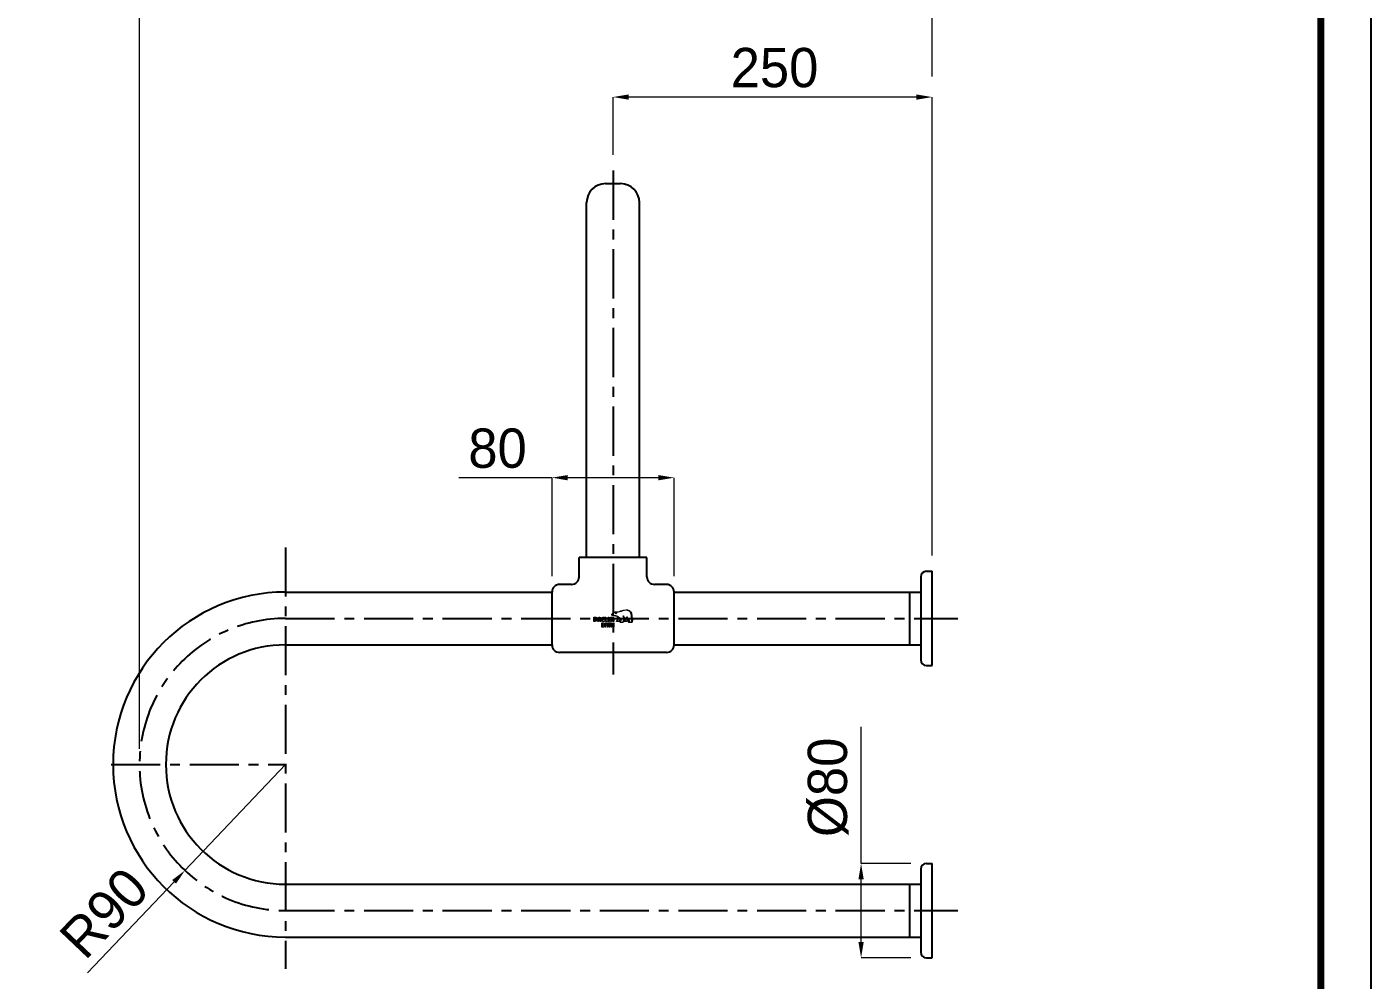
# Model space of a CAD drawing. Extents: x 0 to 790, y 0 to 579.
# Drawn here: x 447.8 to 789.9, y 194.7 to 437.1 of the extents above; entities that cross this region are included whole.
import ezdxf

# ---------------------------------------------------------------- set-up
doc = ezdxf.new("R2010")
doc.units = 0
doc.header["$LTSCALE"] = 10
doc.header["$MEASUREMENT"] = 0
doc.header["$PDMODE"] = 3
doc.header["$PDSIZE"] = -10
doc.linetypes.add('CENTER', pattern=[2, 1.25, -0.25, 0.25, -0.25])
doc.layers.get('0').update_dxf_attribs({"linetype": 'CONTINUOUS'})
doc.layers.get('DEFPOINTS').update_dxf_attribs({"linetype": 'CONTINUOUS'})
doc.layers.add('1', color=7, linetype='CONTINUOUS')
doc.layers.add('Layer 1', color=7, linetype='CONTINUOUS')
doc.styles.add('Daelim Dimension', font='')
doc.styles.get('Daelim Dimension').set_extended_font_data('나눔고딕')
doc.dimstyles.new('DEFAULT', dxfattribs={"dimscale": 2, "dimtxt": 2, "dimasz": 2, "dimexe": 0, "dimexo": 2, "dimgap": 1, "dimtad": 1, "dimdec": 0, "dimzin": 9, "dimdsep": 46, "dimtxsty": 'Daelim Dimension', "dimcen": 0.5, "dimclrd": 5, "dimclre": 5, "dimclrt": 256, "dimadec": 1, "dimazin": 0, "dimtfac": 1, "dimtdec": 0, "dimtix": 1, "dimtmove": 0, "dimatfit": 3, "dimfxl": 1, "dimtolj": 1, "dimtzin": 1, "dimlwd": 9, "dimlwe": 9, "dimarcsym": 0})

# ---------------------------------------------------------------- blocks, each defined once
blk = doc.blocks.new('*D3')
at = {"color": 5, "lineweight": 9, "transparency": 16777216}
for p, q in [((596.96, 404.6), (596.96, 419.3)), ((674.17, 419.3), (600.96, 419.3)), ((678.17, 302.7), (678.17, 419.3))]:
    blk.add_line(p, q, dxfattribs=at)
at = {"color": 5, "transparency": 16777216}
for points in [[(600.96, 419.97), (600.96, 418.63), (596.96, 419.3)], [(674.17, 419.97), (674.17, 418.63), (678.17, 419.3)]]:
    blk.add_solid(points, dxfattribs=at)
at = {"layer": 'DEFPOINTS', "color": 0, "transparency": 16777216}
for p in [(596.96, 419.3), (596.96, 400.6), (678.17, 298.7)]:
    blk.add_point(p, dxfattribs=at)
at = {"color": 7, "transparency": 16777216, "insert": (638.06, 426.74), "char_height": 10, "attachment_point": 5, "style": 'Daelim Dimension'}
blk.add_mtext('\\A1;250', dxfattribs=at)
blk = doc.blocks.new('*D4')
at = {"color": 5, "lineweight": 9, "transparency": 16777216}
for p, q in [((476.45, 253.55), (476.45, 444.74)), ((480.45, 444.74), (674.17, 444.74)), ((678.17, 424.55), (678.17, 444.74))]:
    blk.add_line(p, q, dxfattribs=at)
at = {"color": 5, "transparency": 16777216}
for points in [[(480.45, 445.4), (480.45, 444.07), (476.45, 444.74)], [(674.17, 445.4), (674.17, 444.07), (678.17, 444.74)]]:
    blk.add_solid(points, dxfattribs=at)
at = {"layer": 'DEFPOINTS', "color": 0, "transparency": 16777216}
for p in [(678.17, 444.74), (678.17, 420.55), (476.45, 249.55)]:
    blk.add_point(p, dxfattribs=at)
at = {"color": 7, "transparency": 16777216, "insert": (580.1, 452.17), "char_height": 10, "attachment_point": 5, "style": 'Daelim Dimension'}
blk.add_mtext('\\A1;550', dxfattribs=at)
blk = doc.blocks.new('*D5')
at = {"color": 5, "lineweight": 9, "transparency": 16777216}
for p, q in [((513.6, 249.55), (488.02, 222.61)), ((463.24, 196.53), (485.26, 219.71))]:
    blk.add_line(p, q, dxfattribs=at)
at = {"color": 5, "transparency": 16777216}
blk.add_solid([(484.78, 220.17), (485.75, 219.25), (488.02, 222.61)], dxfattribs=at)
at = {"layer": 'DEFPOINTS', "color": 0, "transparency": 16777216}
for p in [(513.6, 249.55), (488.02, 222.61)]:
    blk.add_point(p, dxfattribs=at)
at = {"color": 7, "transparency": 16777216, "insert": (467.48, 211.79), "char_height": 10, "attachment_point": 5, "rotation": 46.4719, "style": 'Daelim Dimension'}
blk.add_mtext('\\A1;R90', dxfattribs=at)
blk = doc.blocks.new('*D6')
at = {"color": 5, "lineweight": 9, "transparency": 16777216}
for p, q in [((660.09, 224.39), (660.09, 259.1)), ((672.73, 224.39), (660.09, 224.39)), ((660.09, 204.39), (660.09, 220.39)), ((672.73, 200.39), (660.09, 200.39))]:
    blk.add_line(p, q, dxfattribs=at)
at = {"color": 5, "transparency": 16777216}
for points in [[(659.42, 220.39), (660.75, 220.39), (660.09, 224.39)], [(659.42, 204.39), (660.75, 204.39), (660.09, 200.39)]]:
    blk.add_solid(points, dxfattribs=at)
at = {"layer": 'DEFPOINTS', "color": 0, "transparency": 16777216}
for p in [(676.73, 224.39), (660.09, 200.39), (676.73, 200.39)]:
    blk.add_point(p, dxfattribs=at)
at = {"color": 7, "transparency": 16777216, "insert": (651.7, 243.75), "char_height": 10, "attachment_point": 5, "rotation": 90, "style": 'Daelim Dimension'}
blk.add_mtext('\\A1;%%C80', dxfattribs=at)
blk = doc.blocks.new('*D0')
at = {"color": 5, "lineweight": 9, "transparency": 16777216}
for p, q in [((581.43, 322.5), (557.71, 322.5)), ((581.43, 297.42), (581.43, 322.5)), ((608.5, 322.5), (585.43, 322.5)), ((612.5, 297.42), (612.5, 322.5))]:
    blk.add_line(p, q, dxfattribs=at)
at = {"color": 5, "transparency": 16777216}
for points in [[(585.43, 323.17), (585.43, 321.83), (581.43, 322.5)], [(608.5, 323.17), (608.5, 321.83), (612.5, 322.5)]]:
    blk.add_solid(points, dxfattribs=at)
at = {"layer": 'DEFPOINTS', "color": 0, "transparency": 16777216}
for p in [(581.43, 322.5), (581.43, 293.42), (612.5, 293.42)]:
    blk.add_point(p, dxfattribs=at)
at = {"color": 7, "transparency": 16777216, "insert": (567.57, 329.94), "char_height": 10, "attachment_point": 5, "style": 'Daelim Dimension'}
blk.add_mtext('\\A1;80', dxfattribs=at)

msp = doc.modelspace()

# ---------------------------------------------------------------- linework, layer by layer
at = {"color": 1, "linetype": 'CENTER'}
for p, q in [((596.96, 400.6), (596.96, 272.48)), ((513.6, 304.75), (513.6, 197.58)), ((513.6, 286.7), (684.7, 286.7)), ((469.23, 249.55), (513.6, 249.55)), ((513.6, 212.39), (684.7, 212.39))]:
    msp.add_line(p, q, dxfattribs=at)
for p, q in [((595.04, 397.28), (598.88, 397.28)), ((590.24, 302.23), (590.24, 392.48)), ((603.68, 302.23), (603.68, 392.48)), ((588.32, 297.26), (588.32, 302.23)), ((605.6, 302.23), (588.32, 302.23)), ((605.6, 297.26), (605.6, 302.23)), ((676.73, 298.7), (678.17, 298.7)), ((586.4, 295.34), (583.35, 295.34)), ((610.58, 295.34), (607.52, 295.34)), ((675.29, 297.26), (675.29, 294.86)), ((513.6, 293.42), (581.43, 293.42)), ((581.43, 279.98), (581.43, 293.42)), ((612.5, 293.42), (675.29, 293.42)), ((612.5, 279.98), (612.5, 293.42)), ((672.41, 293.42), (672.41, 279.98)), ((513.6, 279.98), (581.43, 279.98)), ((610.58, 278.06), (583.35, 278.06)), ((612.5, 279.98), (675.29, 279.98)), ((675.29, 278.54), (675.29, 276.14)), ((676.73, 274.7), (678.17, 274.7)), ((675.29, 222.95), (675.29, 220.55)), ((676.73, 224.39), (678.17, 224.39)), ((513.6, 219.11), (675.29, 219.11)), ((672.41, 219.11), (672.41, 205.67)), ((513.6, 205.67), (675.29, 205.67)), ((675.29, 204.23), (675.29, 201.83)), ((676.73, 200.39), (678.17, 200.39))]:
    msp.add_line(p, q)
at = {"linetype": 'ByBlock'}
for p, q in [((675.29, 294.86), (675.29, 278.54)), ((675.29, 220.55), (675.29, 204.23))]:
    msp.add_line(p, q, dxfattribs=at)
at = {"ltscale": 0.5}
msp.add_lwpolyline([(0, 0), (789.88, 0), (789.88, 578.76), (0, 578.76)], close=True, dxfattribs=at)
at = {"color": 5, "linetype": 'ByBlock', "lineweight": 200, "const_width": 1.82}
msp.add_lwpolyline([(12.7, 24.78), (777.1, 24.78), (777.1, 565.32), (12.7, 565.32)], close=True, dxfattribs=at)
for centre, radius, start, end in [((595.04, 392.48), 4.8, 90, 180), ((598.88, 392.48), 4.8, 0, 90), ((676.73, 297.26), 1.44, 90, 180), ((583.35, 293.42), 1.92, 90, 180), ((586.4, 297.26), 1.92, 270, 0), ((607.52, 297.26), 1.92, 180, 270), ((610.58, 293.42), 1.92, 0, 90), ((513.6, 249.55), 43.87, 90, 270), ((513.6, 249.55), 30.43, 90, 270), ((583.35, 279.98), 1.92, 180, 270), ((610.58, 279.98), 1.92, 270, 0), ((676.73, 276.14), 1.44, 180, 270), ((676.73, 222.95), 1.44, 90, 180), ((676.73, 201.83), 1.44, 180, 270)]:
    msp.add_arc(centre, radius, start, end)
at = {"color": 1, "linetype": 'CENTER'}
msp.add_arc((513.6, 249.55), 37.15, 90, 270, dxfattribs=at)
at = {"layer": '1'}
for p, q in [((678.17, 274.7), (678.17, 298.7)), ((678.17, 200.39), (678.17, 224.39))]:
    msp.add_line(p, q, dxfattribs=at)
at = {"layer": 'Layer 1', "color": 5, "lineweight": 18}
for points, knots in [([(601.88, 286.17), (601.88, 286.17), (601.8, 286.86), (601.8, 286.86), (601.77, 287.06), (601.76, 287.17), (601.76, 287.27), (601.76, 287.27), (601.74, 287.55), (601.74, 287.55), (601.7, 287.92), (601.58, 288.22), (601.38, 288.44), (600.96, 288.92), (600.29, 288.92), (599.81, 288.84), (599.52, 288.79), (599.23, 288.7), (598.96, 288.6), (598.73, 288.53), (598.49, 288.44), (598.25, 288.39), (598.09, 288.36), (597.88, 288.36), (597.7, 288.36), (597.7, 288.36), (597.53, 288.35), (597.53, 288.35), (597.18, 288.35), (596.95, 288.23), (596.83, 288), (596.83, 288), (596.82, 287.99), (596.82, 287.99), (596.81, 287.96), (596.78, 287.93), (596.75, 287.9), (596.72, 287.87), (596.69, 287.84), (596.66, 287.8), (596.62, 287.72), (596.62, 287.64), (596.65, 287.57), (596.73, 287.43), (596.93, 287.36), (597.06, 287.35), (597.06, 287.35), (597.24, 287.34), (597.24, 287.34), (597.44, 287.33), (597.68, 287.31), (597.83, 287.29), (597.92, 287.27), (598.01, 287.24), (598.09, 287.2), (598.09, 287.2), (598.17, 286.93), (598.15, 286.63), (598.14, 286.36), (598.02, 286.27), (597.94, 286.2), (597.94, 286.2), (597.85, 286.13), (597.85, 286.05), (597.84, 286.01), (597.85, 285.97), (597.88, 285.94), (597.91, 285.91), (597.95, 285.9), (598.01, 285.9), (598.01, 285.9), (598.38, 285.9), (598.38, 285.9), (598.68, 285.9), (598.81, 286.26), (598.85, 286.5), (598.94, 286.33), (598.93, 286.13), (598.82, 286), (598.82, 286), (598.72, 285.91), (598.73, 285.82), (598.74, 285.72), (598.82, 285.69), (598.88, 285.69), (598.88, 285.69), (599.41, 285.69), (599.41, 285.69), (599.51, 285.69), (599.58, 285.73), (599.63, 285.81), (599.84, 286.17), (599.86, 286.52), (599.81, 286.79), (599.87, 286.78), (599.98, 286.76), (600.12, 286.75), (600.12, 286.71), (600.14, 286.63), (600.14, 286.62), (600.14, 286.59), (600.14, 286.56), (600.14, 286.54), (600.14, 286.33), (600.05, 286.24), (600, 286.19), (600, 286.19), (599.93, 286.12), (599.92, 286.06), (599.92, 286.06), (599.9, 286), (599.96, 285.95), (599.99, 285.92), (600.03, 285.9), (600.1, 285.9), (600.1, 285.9), (600.51, 285.9), (600.51, 285.9), (600.77, 285.9), (600.85, 286.22), (600.88, 286.39), (600.93, 286.33), (600.98, 286.26), (601.01, 286.19), (601.03, 286.15), (601.04, 286.1), (601.02, 286.05), (600.99, 285.96), (600.88, 285.9), (600.91, 285.79), (600.92, 285.71), (600.99, 285.69), (601.06, 285.69), (601.06, 285.69), (601.59, 285.69), (601.59, 285.69), (601.59, 285.69), (601.7, 285.69), (601.79, 285.78), (601.86, 285.86), (601.89, 285.99), (601.88, 286.17)], [0, 0, 0, 0, 1, 1, 1, 2, 2, 2, 3, 3, 3, 4, 4, 4, 5, 5, 5, 6, 6, 6, 7, 7, 7, 8, 8, 8, 9, 9, 9, 10, 10, 10, 11, 11, 11, 12, 12, 12, 13, 13, 13, 14, 14, 14, 15, 15, 15, 16, 16, 16, 17, 17, 17, 18, 18, 18, 19, 19, 19, 20, 20, 20, 21, 21, 21, 22, 22, 22, 23, 23, 23, 24, 24, 24, 25, 25, 25, 26, 26, 26, 27, 27, 27, 28, 28, 28, 29, 29, 29, 30, 30, 30, 31, 31, 31, 32, 32, 32, 33, 33, 33, 34, 34, 34, 35, 35, 35, 36, 36, 36, 37, 37, 37, 38, 38, 38, 39, 39, 39, 40, 40, 40, 41, 41, 41, 42, 42, 42, 43, 43, 43, 44, 44, 44, 45, 45, 45, 46, 46, 46, 47, 47, 47, 47]), ([(601.71, 285.85), (601.66, 285.79), (601.59, 285.79), (601.59, 285.79), (601.59, 285.79), (601.07, 285.79), (601.07, 285.79), (601.04, 285.79), (601.01, 285.8), (601.01, 285.84), (601.01, 285.89), (601.09, 285.94), (601.11, 286.01), (601.14, 286.08), (601.14, 286.16), (601.1, 286.24), (601.04, 286.37), (600.95, 286.47), (600.86, 286.57), (600.73, 286.71), (600.6, 286.85), (600.59, 287.04), (600.59, 287.07), (600.58, 287.1), (600.55, 287.1), (600.52, 287.09), (600.5, 287.07), (600.5, 287.03), (600.51, 286.96), (600.53, 286.89), (600.55, 286.83), (600.21, 286.82), (599.87, 286.88), (599.79, 286.9), (599.73, 287.15), (599.63, 287.3), (599.63, 287.31), (599.61, 287.33), (599.58, 287.34), (599.57, 287.33), (599.54, 287.32), (599.54, 287.29), (599.55, 287.26), (599.56, 287.26), (599.97, 286.56), (599.54, 285.86), (599.51, 285.81), (599.47, 285.79), (599.41, 285.79), (599.41, 285.79), (598.88, 285.79), (598.88, 285.79), (598.86, 285.79), (598.83, 285.8), (598.83, 285.84), (598.83, 285.88), (598.88, 285.93), (598.88, 285.93), (599.09, 286.17), (598.98, 286.54), (598.78, 286.78), (598.58, 287.02), (598.26, 287.31), (597.85, 287.39), (597.7, 287.41), (597.45, 287.43), (597.25, 287.44), (597.25, 287.44), (597.07, 287.45), (597.07, 287.45), (596.96, 287.46), (596.8, 287.52), (596.74, 287.62), (596.72, 287.66), (596.73, 287.7), (596.75, 287.75), (596.77, 287.78), (596.8, 287.8), (596.82, 287.83), (596.85, 287.86), (596.89, 287.9), (596.91, 287.94), (596.91, 287.94), (596.92, 287.95), (596.92, 287.95), (597.02, 288.14), (597.22, 288.24), (597.53, 288.25), (597.53, 288.25), (597.7, 288.26), (597.7, 288.26), (597.89, 288.26), (598.1, 288.26), (598.28, 288.29), (598.52, 288.35), (598.76, 288.43), (598.99, 288.51), (599.26, 288.6), (599.54, 288.7), (599.83, 288.74), (600.28, 288.82), (600.91, 288.82), (601.3, 288.37), (601.49, 288.17), (601.6, 287.89), (601.64, 287.53), (601.64, 287.53), (601.66, 287.27), (601.66, 287.27), (601.66, 287.16), (601.67, 287.05), (601.7, 286.84), (601.7, 286.84), (601.78, 286.15), (601.78, 286.15), (601.79, 286.01), (601.77, 285.91), (601.71, 285.85)], [0, 0, 0, 0, 1, 1, 1, 2, 2, 2, 3, 3, 3, 4, 4, 4, 5, 5, 5, 6, 6, 6, 7, 7, 7, 8, 8, 8, 9, 9, 9, 10, 10, 10, 11, 11, 11, 12, 12, 12, 13, 13, 13, 14, 14, 14, 15, 15, 15, 16, 16, 16, 17, 17, 17, 18, 18, 18, 19, 19, 19, 20, 20, 20, 21, 21, 21, 22, 22, 22, 23, 23, 23, 24, 24, 24, 25, 25, 25, 26, 26, 26, 27, 27, 27, 28, 28, 28, 29, 29, 29, 30, 30, 30, 31, 31, 31, 32, 32, 32, 33, 33, 33, 34, 34, 34, 35, 35, 35, 36, 36, 36, 37, 37, 37, 38, 38, 38, 39, 39, 39, 39]), ([(597.03, 287.9), (597.03, 287.9), (597.11, 287.93), (597.2, 287.9), (597.2, 287.9), (597.21, 287.89), (597.2, 287.87), (597.15, 287.81), (597.11, 287.79), (597.11, 287.79), (597.11, 287.79), (597.07, 287.78), (597.05, 287.8), (597.02, 287.85), (597.02, 287.87), (597.02, 287.87), (597.02, 287.87), (597.01, 287.89), (597.03, 287.9)], [0, 0, 0, 0, 1, 1, 1, 2, 2, 2, 3, 3, 3, 4, 4, 4, 5, 5, 5, 6, 6, 6, 6]), ([(597.56, 288.09), (597.55, 288.08), (597.55, 288.06), (597.56, 288.05), (597.58, 288.04), (597.6, 288.04), (597.61, 288.05), (597.61, 288.06), (597.68, 288.14), (597.73, 288.1), (597.75, 288.08), (597.76, 288.06), (597.76, 288.04), (597.75, 287.99), (597.72, 287.95), (597.69, 287.93), (597.68, 287.92), (597.67, 287.9), (597.67, 287.89), (597.68, 287.87), (597.7, 287.87), (597.71, 287.88), (597.76, 287.9), (597.82, 287.97), (597.83, 288.04), (597.83, 288.09), (597.81, 288.12), (597.77, 288.15), (597.69, 288.21), (597.6, 288.13), (597.56, 288.09)], [0, 0, 0, 0, 1, 1, 1, 2, 2, 2, 3, 3, 3, 4, 4, 4, 5, 5, 5, 6, 6, 6, 7, 7, 7, 8, 8, 8, 9, 9, 9, 10, 10, 10, 10]), ([(592.89, 286.37), (592.89, 286.37), (592.89, 286.57), (592.89, 286.57), (592.89, 286.88), (592.72, 287.04), (592.41, 287.04), (592.3, 287.04), (592.15, 287.03), (592.1, 287.03), (592.07, 287.02), (592.05, 287), (592.05, 286.97), (592.05, 286.97), (592.05, 285.96), (592.05, 285.96), (592.05, 285.93), (592.07, 285.91), (592.1, 285.9), (592.13, 285.9), (592.22, 285.89), (592.31, 285.89), (592.31, 285.89), (592.45, 285.89), (592.45, 285.89), (592.74, 285.91), (592.89, 286.07), (592.89, 286.37)], [0, 0, 0, 0, 1, 1, 1, 2, 2, 2, 3, 3, 3, 4, 4, 4, 5, 5, 5, 6, 6, 6, 7, 7, 7, 8, 8, 8, 9, 9, 9, 9]), ([(592.71, 286.37), (592.71, 286.15), (592.61, 286.05), (592.41, 286.05), (592.41, 286.05), (592.27, 286.05), (592.23, 286.05), (592.23, 286.05), (592.23, 286.88), (592.23, 286.88), (592.3, 286.88), (592.41, 286.89), (592.41, 286.89), (592.62, 286.89), (592.71, 286.79), (592.71, 286.57), (592.71, 286.57), (592.71, 286.37), (592.71, 286.37)], [0, 0, 0, 0, 1, 1, 1, 2, 2, 2, 3, 3, 3, 4, 4, 4, 5, 5, 5, 6, 6, 6, 6]), ([(593.71, 285.9), (593.71, 285.9), (593.8, 285.9), (593.8, 285.9), (593.83, 285.9), (593.84, 285.93), (593.84, 285.95), (593.84, 285.95), (593.84, 286.72), (593.84, 286.72), (593.84, 286.94), (593.74, 287.04), (593.5, 287.04), (593.5, 287.04), (593.41, 287.04), (593.41, 287.04), (593.17, 287.04), (593.06, 286.94), (593.06, 286.72), (593.06, 286.72), (593.06, 285.95), (593.06, 285.95), (593.06, 285.92), (593.08, 285.9), (593.11, 285.9), (593.11, 285.9), (593.19, 285.9), (593.19, 285.9), (593.22, 285.9), (593.24, 285.93), (593.24, 285.95), (593.24, 285.95), (593.24, 286.39), (593.24, 286.41), (593.24, 286.41), (593.67, 286.41), (593.67, 286.41), (593.67, 286.39), (593.67, 285.95), (593.67, 285.95), (593.67, 285.92), (593.69, 285.9), (593.71, 285.9)], [0, 0, 0, 0, 1, 1, 1, 2, 2, 2, 3, 3, 3, 4, 4, 4, 5, 5, 5, 6, 6, 6, 7, 7, 7, 8, 8, 8, 9, 9, 9, 10, 10, 10, 11, 11, 11, 12, 12, 12, 13, 13, 13, 14, 14, 14, 14]), ([(593.24, 286.57), (593.24, 286.58), (593.24, 286.72), (593.24, 286.72), (593.24, 286.86), (593.28, 286.88), (593.41, 286.88), (593.41, 286.88), (593.5, 286.88), (593.5, 286.88), (593.62, 286.88), (593.67, 286.86), (593.67, 286.72), (593.67, 286.72), (593.67, 286.58), (593.67, 286.57), (593.67, 286.57), (593.24, 286.57), (593.24, 286.57)], [0, 0, 0, 0, 1, 1, 1, 2, 2, 2, 3, 3, 3, 4, 4, 4, 5, 5, 5, 6, 6, 6, 6]), ([(594.74, 285.9), (594.74, 285.9), (594.75, 285.9), (594.75, 285.9), (594.75, 285.9), (594.75, 286.05), (594.75, 286.05), (594.75, 286.05), (594.41, 286.05), (594.41, 286.05), (594.25, 286.05), (594.25, 286.1), (594.25, 286.18), (594.25, 286.18), (594.25, 286.39), (594.25, 286.41), (594.26, 286.41), (594.69, 286.41), (594.69, 286.41), (594.72, 286.41), (594.74, 286.43), (594.74, 286.46), (594.74, 286.46), (594.74, 286.51), (594.74, 286.51), (594.74, 286.54), (594.72, 286.57), (594.69, 286.57), (594.69, 286.57), (594.26, 286.57), (594.25, 286.57), (594.25, 286.58), (594.25, 286.75), (594.25, 286.75), (594.25, 286.83), (594.25, 286.88), (594.41, 286.88), (594.41, 286.88), (594.75, 286.88), (594.75, 286.88), (594.75, 286.88), (594.75, 287.03), (594.75, 287.03), (594.75, 287.03), (594.71, 287.03), (594.71, 287.03), (594.65, 287.04), (594.5, 287.04), (594.41, 287.04), (594.18, 287.04), (594.07, 286.95), (594.07, 286.75), (594.07, 286.75), (594.07, 286.18), (594.07, 286.18), (594.07, 285.99), (594.17, 285.9), (594.39, 285.89), (594.39, 285.89), (594.57, 285.89), (594.57, 285.89), (594.63, 285.89), (594.68, 285.89), (594.71, 285.9), (594.71, 285.9), (594.74, 285.9), (594.74, 285.9)], [0, 0, 0, 0, 1, 1, 1, 2, 2, 2, 3, 3, 3, 4, 4, 4, 5, 5, 5, 6, 6, 6, 7, 7, 7, 8, 8, 8, 9, 9, 9, 10, 10, 10, 11, 11, 11, 12, 12, 12, 13, 13, 13, 14, 14, 14, 15, 15, 15, 16, 16, 16, 17, 17, 17, 18, 18, 18, 19, 19, 19, 20, 20, 20, 21, 21, 21, 22, 22, 22, 22]), ([(594.64, 285.03), (594.64, 285.03), (594.6, 285.05), (594.6, 285.05), (594.6, 285.05), (594.64, 285.07), (594.64, 285.07), (594.74, 285.1), (594.79, 285.18), (594.79, 285.27), (594.79, 285.27), (594.79, 285.3), (594.79, 285.3), (594.79, 285.4), (594.74, 285.46), (594.67, 285.5), (594.6, 285.54), (594.5, 285.56), (594.38, 285.56), (594.29, 285.56), (594.2, 285.55), (594.16, 285.55), (594.14, 285.54), (594.14, 285.54), (594.13, 285.54), (594.13, 285.53), (594.13, 285.53), (594.13, 285.51), (594.13, 285.51), (594.13, 284.55), (594.13, 284.55), (594.13, 284.54), (594.13, 284.53), (594.13, 284.53), (594.14, 284.52), (594.14, 284.52), (594.16, 284.52), (594.21, 284.51), (594.3, 284.5), (594.39, 284.5), (594.5, 284.5), (594.6, 284.52), (594.68, 284.56), (594.75, 284.61), (594.79, 284.67), (594.79, 284.79), (594.79, 284.79), (594.79, 284.82), (594.79, 284.82), (594.79, 284.92), (594.74, 285), (594.64, 285.03)], [0, 0, 0, 0, 1, 1, 1, 2, 2, 2, 3, 3, 3, 4, 4, 4, 5, 5, 5, 6, 6, 6, 7, 7, 7, 8, 8, 8, 9, 9, 9, 10, 10, 10, 11, 11, 11, 12, 12, 12, 13, 13, 13, 14, 14, 14, 15, 15, 15, 16, 16, 16, 17, 17, 17, 17]), ([(594.22, 285.47), (594.22, 285.47), (594.24, 285.47), (594.24, 285.47), (594.28, 285.47), (594.33, 285.47), (594.38, 285.47), (594.47, 285.47), (594.55, 285.47), (594.6, 285.44), (594.66, 285.41), (594.69, 285.36), (594.69, 285.29), (594.69, 285.29), (594.69, 285.28), (594.69, 285.28), (594.69, 285.24), (594.68, 285.19), (594.64, 285.15), (594.61, 285.11), (594.55, 285.09), (594.46, 285.09), (594.46, 285.09), (594.22, 285.09), (594.22, 285.09), (594.22, 285.09), (594.22, 285.47), (594.22, 285.47)], [0, 0, 0, 0, 1, 1, 1, 2, 2, 2, 3, 3, 3, 4, 4, 4, 5, 5, 5, 6, 6, 6, 7, 7, 7, 8, 8, 8, 9, 9, 9, 9]), ([(594.7, 284.8), (594.7, 284.72), (594.67, 284.66), (594.61, 284.63), (594.56, 284.6), (594.48, 284.59), (594.39, 284.59), (594.34, 284.59), (594.29, 284.59), (594.24, 284.59), (594.24, 284.59), (594.22, 284.59), (594.22, 284.59), (594.22, 284.59), (594.22, 285.01), (594.22, 285.01), (594.22, 285.01), (594.46, 285.01), (594.46, 285.01), (594.55, 285.01), (594.61, 284.99), (594.65, 284.95), (594.69, 284.91), (594.7, 284.86), (594.7, 284.8), (594.7, 284.8), (594.7, 284.8), (594.7, 284.8)], [0, 0, 0, 0, 1, 1, 1, 2, 2, 2, 3, 3, 3, 4, 4, 4, 5, 5, 5, 6, 6, 6, 7, 7, 7, 8, 8, 8, 9, 9, 9, 9]), ([(595.49, 285.9), (595.49, 285.9), (595.52, 285.91), (595.52, 285.91), (595.52, 285.91), (595.52, 285.91), (595.52, 285.91), (595.52, 285.91), (595.52, 286.05), (595.52, 286.05), (595.52, 286.05), (595.3, 286.05), (595.3, 286.05), (595.14, 286.05), (595.14, 286.11), (595.14, 286.17), (595.14, 286.17), (595.14, 286.98), (595.14, 286.98), (595.14, 287.01), (595.12, 287.03), (595.09, 287.03), (595.09, 287.03), (595.01, 287.03), (595.01, 287.03), (594.99, 287.03), (594.96, 287.01), (594.96, 286.98), (594.96, 286.98), (594.96, 286.18), (594.96, 286.18), (594.96, 285.95), (595.1, 285.9), (595.24, 285.89), (595.24, 285.89), (595.38, 285.89), (595.38, 285.89), (595.43, 285.89), (595.45, 285.9), (595.47, 285.9), (595.47, 285.9), (595.49, 285.9), (595.49, 285.9)], [0, 0, 0, 0, 1, 1, 1, 2, 2, 2, 3, 3, 3, 4, 4, 4, 5, 5, 5, 6, 6, 6, 7, 7, 7, 8, 8, 8, 9, 9, 9, 10, 10, 10, 11, 11, 11, 12, 12, 12, 13, 13, 13, 14, 14, 14, 14]), ([(595.35, 285.56), (595.35, 285.56), (595.27, 285.56), (595.27, 285.56), (595.17, 285.56), (595.1, 285.54), (595.05, 285.5), (595.01, 285.45), (594.98, 285.39), (594.98, 285.28), (594.98, 285.28), (594.98, 284.52), (594.98, 284.52), (594.98, 284.52), (594.98, 284.52), (594.99, 284.52), (594.99, 284.51), (594.99, 284.51), (594.99, 284.51), (594.99, 284.51), (595.07, 284.51), (595.07, 284.51), (595.07, 284.51), (595.08, 284.52), (595.08, 284.52), (595.08, 284.52), (595.08, 285.01), (595.08, 285.01), (595.08, 285.01), (595.54, 285.01), (595.54, 285.01), (595.54, 285.01), (595.54, 284.52), (595.54, 284.52), (595.55, 284.52), (595.55, 284.51), (595.55, 284.51), (595.55, 284.51), (595.63, 284.51), (595.63, 284.51), (595.63, 284.51), (595.63, 284.51), (595.64, 284.52), (595.64, 284.52), (595.64, 284.52), (595.64, 284.52), (595.64, 284.52), (595.64, 285.28), (595.64, 285.28), (595.64, 285.39), (595.61, 285.45), (595.57, 285.5), (595.52, 285.54), (595.45, 285.56), (595.35, 285.56)], [0, 0, 0, 0, 1, 1, 1, 2, 2, 2, 3, 3, 3, 4, 4, 4, 5, 5, 5, 6, 6, 6, 7, 7, 7, 8, 8, 8, 9, 9, 9, 10, 10, 10, 11, 11, 11, 12, 12, 12, 13, 13, 13, 14, 14, 14, 15, 15, 15, 16, 16, 16, 17, 17, 17, 18, 18, 18, 18]), ([(595.54, 285.09), (595.54, 285.09), (595.08, 285.09), (595.08, 285.09), (595.08, 285.09), (595.08, 285.27), (595.08, 285.27), (595.08, 285.35), (595.09, 285.4), (595.12, 285.44), (595.16, 285.47), (595.21, 285.47), (595.27, 285.48), (595.27, 285.48), (595.35, 285.48), (595.35, 285.48), (595.41, 285.47), (595.46, 285.47), (595.5, 285.44), (595.53, 285.4), (595.54, 285.35), (595.54, 285.27), (595.54, 285.27), (595.54, 285.09), (595.54, 285.09)], [0, 0, 0, 0, 1, 1, 1, 2, 2, 2, 3, 3, 3, 4, 4, 4, 5, 5, 5, 6, 6, 6, 7, 7, 7, 8, 8, 8, 8]), ([(595.75, 287.03), (595.72, 287.03), (595.7, 287.01), (595.7, 286.98), (595.7, 286.98), (595.7, 285.95), (595.7, 285.95), (595.7, 285.92), (595.72, 285.9), (595.75, 285.9), (595.75, 285.9), (595.83, 285.9), (595.83, 285.9), (595.86, 285.9), (595.88, 285.93), (595.88, 285.95), (595.88, 285.95), (595.88, 286.98), (595.88, 286.98), (595.88, 287.01), (595.86, 287.03), (595.83, 287.03), (595.83, 287.03), (595.75, 287.03), (595.75, 287.03)], [0, 0, 0, 0, 1, 1, 1, 2, 2, 2, 3, 3, 3, 4, 4, 4, 5, 5, 5, 6, 6, 6, 7, 7, 7, 8, 8, 8, 8]), ([(596.39, 285.55), (596.39, 285.55), (595.73, 285.55), (595.73, 285.55), (595.72, 285.55), (595.72, 285.54), (595.72, 285.54), (595.72, 285.54), (595.72, 285.48), (595.72, 285.48), (595.72, 285.47), (595.72, 285.48), (595.72, 285.47), (595.72, 285.47), (595.73, 285.47), (595.73, 285.47), (595.73, 285.47), (596.01, 285.47), (596.01, 285.47), (596.01, 285.47), (596.01, 284.52), (596.01, 284.52), (596.01, 284.52), (596.02, 284.51), (596.02, 284.51), (596.02, 284.51), (596.1, 284.51), (596.1, 284.51), (596.1, 284.51), (596.11, 284.52), (596.11, 284.52), (596.11, 284.52), (596.11, 285.47), (596.11, 285.47), (596.11, 285.47), (596.39, 285.47), (596.39, 285.47), (596.4, 285.47), (596.4, 285.47), (596.4, 285.48), (596.4, 285.48), (596.4, 285.54), (596.4, 285.54), (596.4, 285.55), (596.4, 285.55), (596.39, 285.55)], [0, 0, 0, 0, 1, 1, 1, 2, 2, 2, 3, 3, 3, 4, 4, 4, 5, 5, 5, 6, 6, 6, 7, 7, 7, 8, 8, 8, 9, 9, 9, 10, 10, 10, 11, 11, 11, 12, 12, 12, 13, 13, 13, 14, 14, 14, 15, 15, 15, 15]), ([(597.06, 285.9), (597.06, 285.9), (597.15, 285.9), (597.15, 285.9), (597.18, 285.9), (597.2, 285.93), (597.2, 285.95), (597.2, 285.95), (597.2, 286.58), (597.2, 286.58), (597.2, 286.97), (597.07, 287.04), (596.66, 287.04), (596.25, 287.04), (596.12, 286.97), (596.12, 286.58), (596.12, 286.58), (596.12, 285.95), (596.12, 285.95), (596.12, 285.92), (596.14, 285.9), (596.17, 285.9), (596.17, 285.9), (596.25, 285.9), (596.25, 285.9), (596.28, 285.9), (596.3, 285.93), (596.3, 285.95), (596.3, 285.95), (596.3, 286.57), (596.3, 286.57), (596.3, 286.84), (596.34, 286.87), (596.57, 286.87), (596.57, 286.85), (596.57, 285.95), (596.57, 285.95), (596.57, 285.92), (596.59, 285.9), (596.62, 285.9), (596.62, 285.9), (596.7, 285.9), (596.7, 285.9), (596.73, 285.9), (596.75, 285.93), (596.75, 285.95), (596.75, 285.95), (596.75, 286.85), (596.75, 286.87), (596.86, 286.87), (596.93, 286.86), (596.96, 286.82), (597.01, 286.78), (597.02, 286.69), (597.02, 286.57), (597.02, 286.57), (597.02, 285.95), (597.02, 285.95), (597.02, 285.92), (597.04, 285.9), (597.06, 285.9)], [0, 0, 0, 0, 1, 1, 1, 2, 2, 2, 3, 3, 3, 4, 4, 4, 5, 5, 5, 6, 6, 6, 7, 7, 7, 8, 8, 8, 9, 9, 9, 10, 10, 10, 11, 11, 11, 12, 12, 12, 13, 13, 13, 14, 14, 14, 15, 15, 15, 16, 16, 16, 17, 17, 17, 18, 18, 18, 19, 19, 19, 20, 20, 20, 20]), ([(597.19, 285.55), (597.19, 285.55), (597.12, 285.55), (597.12, 285.55), (597.11, 285.55), (597.11, 285.54), (597.11, 285.54), (597.11, 285.54), (597.11, 285.09), (597.11, 285.09), (597.11, 285.09), (596.61, 285.09), (596.61, 285.09), (596.61, 285.09), (596.61, 285.54), (596.61, 285.54), (596.61, 285.54), (596.6, 285.55), (596.6, 285.55), (596.6, 285.55), (596.52, 285.55), (596.52, 285.55), (596.52, 285.55), (596.51, 285.54), (596.51, 285.54), (596.51, 285.54), (596.51, 284.52), (596.51, 284.52), (596.51, 284.52), (596.52, 284.51), (596.52, 284.51), (596.52, 284.51), (596.6, 284.51), (596.6, 284.51), (596.6, 284.51), (596.61, 284.52), (596.61, 284.52), (596.61, 284.52), (596.61, 285.01), (596.61, 285.01), (596.61, 285.01), (597.11, 285.01), (597.11, 285.01), (597.11, 285.01), (597.11, 284.52), (597.11, 284.52), (597.11, 284.52), (597.11, 284.51), (597.12, 284.51), (597.12, 284.51), (597.19, 284.51), (597.19, 284.51), (597.19, 284.51), (597.2, 284.52), (597.2, 284.52), (597.2, 284.52), (597.2, 285.54), (597.2, 285.54), (597.2, 285.54), (597.19, 285.55), (597.19, 285.55)], [0, 0, 0, 0, 1, 1, 1, 2, 2, 2, 3, 3, 3, 4, 4, 4, 5, 5, 5, 6, 6, 6, 7, 7, 7, 8, 8, 8, 9, 9, 9, 10, 10, 10, 11, 11, 11, 12, 12, 12, 13, 13, 13, 14, 14, 14, 15, 15, 15, 16, 16, 16, 17, 17, 17, 18, 18, 18, 19, 19, 19, 20, 20, 20, 20]), ([(598.78, 286.61), (598.76, 286.47), (598.68, 285.99), (598.38, 285.99), (598.38, 285.99), (598.01, 285.99), (598.01, 285.99), (597.98, 285.99), (597.95, 286.02), (597.95, 286.05), (597.95, 286.09), (597.99, 286.12), (598, 286.13), (598.09, 286.2), (598.23, 286.31), (598.25, 286.63), (598.26, 286.84), (598.23, 287.04), (598.2, 287.15), (598.2, 287.15), (598.54, 286.96), (598.78, 286.61)], [0, 0, 0, 0, 1, 1, 1, 2, 2, 2, 3, 3, 3, 4, 4, 4, 5, 5, 5, 6, 6, 6, 7, 7, 7, 7]), ([(600.51, 285.99), (600.51, 285.99), (600.08, 285.99), (600.08, 285.99), (600.05, 285.99), (600.03, 286.02), (600.03, 286.05), (600.03, 286.08), (600.06, 286.12), (600.06, 286.12), (600.15, 286.21), (600.24, 286.32), (600.24, 286.54), (600.24, 286.57), (600.24, 286.6), (600.23, 286.64), (600.23, 286.64), (600.22, 286.7), (600.22, 286.74), (600.33, 286.73), (600.48, 286.72), (600.6, 286.73), (600.65, 286.66), (600.73, 286.56), (600.79, 286.49), (600.79, 286.49), (600.79, 286.49), (600.79, 286.49), (600.79, 286.49), (600.76, 285.99), (600.51, 285.99)], [0, 0, 0, 0, 1, 1, 1, 2, 2, 2, 3, 3, 3, 4, 4, 4, 5, 5, 5, 6, 6, 6, 7, 7, 7, 8, 8, 8, 9, 9, 9, 10, 10, 10, 10])]:
    msp.add_open_spline(points, degree=3, knots=knots, dxfattribs=at)

# ---------------------------------------------------------------- dimensions: what is measured, and where the dimension line sits
for base, p1, p2, text, picture, middle in [((678.17, 444.74), (476.45, 249.55), (678.17, 420.55), '550', '*D4', (580.1, 444.74)), ((596.96, 419.3), (678.17, 298.7), (596.96, 400.6), '250', '*D3', (638.06, 419.3))]:
    dim = msp.add_linear_dim(base=base, p1=p1, p2=p2, text=text, dimstyle='DEFAULT', override={"dimtxt": 5, "dimclrd": 5, "dimclre": 5, "dimclrt": 7})
    dim.commit()
    dim.dimension.update_dxf_attribs({"geometry": picture, "text_midpoint": middle, "dimtype": 128})
for base, p1, p2, angle, text, override, picture, middle in [((581.43, 322.5), (612.5, 293.42), (581.43, 293.42), 180, '80', {"dimtxt": 5, "dimclrd": 5, "dimclre": 5, "dimclrt": 7}, '*D0', (567.57, 322.5)), ((660.09, 200.39), (676.73, 224.39), (676.73, 200.39), 90, '%%C80', {"dimtxt": 5, "dimclrt": 7}, '*D6', (660.09, 243.75))]:
    dim = msp.add_linear_dim(base=base, p1=p1, p2=p2, angle=angle, text=text, dimstyle='DEFAULT', override=override)
    dim.commit()
    dim.dimension.update_dxf_attribs({"geometry": picture, "text_midpoint": middle, "dimtype": 128})
dim = msp.add_radius_dim(center=(513.6, 249.55), mpoint=(488.02, 222.61), text='R90', dimstyle='DEFAULT', override={"dimtxt": 5, "dimclrd": 5, "dimclre": 5, "dimclrt": 7})
dim.commit()
dim.dimension.update_dxf_attribs({"geometry": '*D5', "text_midpoint": (467.48, 211.79)})

doc.saveas('drawing.dxf')
